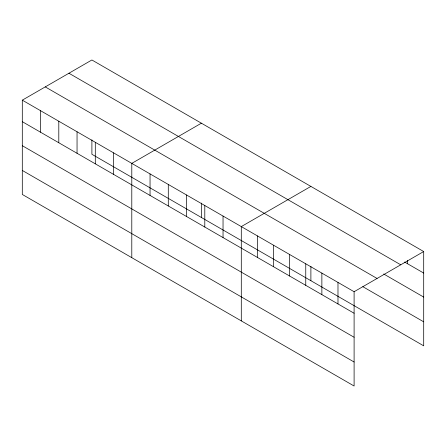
<?xml version="1.0" encoding="UTF-8"?>
<svg xmlns="http://www.w3.org/2000/svg" width="446" height="446" viewBox="0 0 446 446"><rect width="100%" height="100%" fill="white"/><g stroke="black" fill="none" stroke-linecap="round" stroke-linejoin="round"><path stroke-width="0.67" d="M354.102 337.26L354.102 291.723L22.3 100.16L22.3 194.456L354.102 386.019L354.102 337.26L22.3 145.697M91.898 139.866L91.898 154.277L423.7 345.84L423.7 251.544L91.898 59.981L22.3 100.16M201.391 123.196L131.793 163.375L131.793 257.671M310.89 186.411L241.292 226.596L241.292 320.891M354.102 291.723L423.7 251.544M404.6 262.036L423.7 273.063M68.929 73.239L400.731 264.801M383.711 273.989L423.7 297.081M45.269 86.903L377.071 278.466M362.815 286.672L423.7 321.822M22.3 121.68L354.102 313.248M22.3 170.439L354.102 362.007M407.583 260.291L407.583 263.759M337.984 282.418L337.984 303.943M321.867 273.119L321.867 294.639M310.89 266.295L310.89 280.707M305.755 263.815L305.755 285.334M289.638 254.51L289.638 276.029M273.521 245.205L273.521 266.725M257.403 235.901L257.403 257.42M223.039 216.059L223.039 237.579M204.792 205.522L204.792 227.042M201.391 203.081L201.391 217.492M186.54 194.986L186.54 216.505M168.293 184.449L168.293 205.968M150.046 173.912L150.046 195.437M113.546 152.844L113.546 174.364M95.299 142.307L95.299 163.827M77.046 131.771L77.046 153.29M58.8 121.234L58.8 142.753M40.547 110.697L40.547 132.217"/></g></svg>
